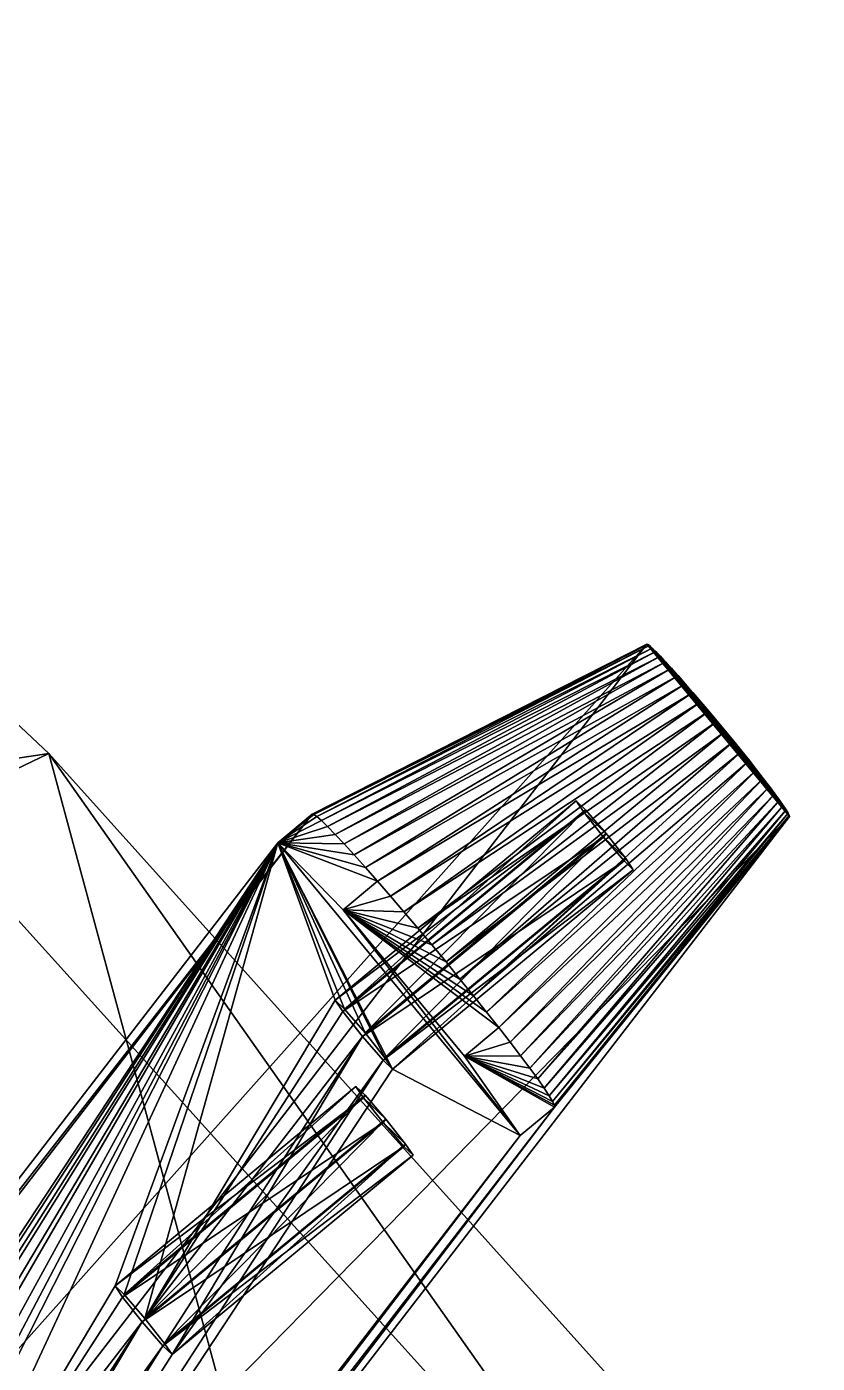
# Model space of a CAD drawing. Header units: millimetres. Extents: x -228 to 228, y -204 to 237.
# Drawn here: x 100.71 to 118.38, y 168.41 to 198.29 of the extents above; entities that cross this region are included whole.
import ezdxf

# ---------------------------------------------------------------- set-up
doc = ezdxf.new("R2010")
doc.units = ezdxf.units.MM
doc.header["$LTSCALE"] = 127.314815
for name, color, linetype in [('7287', 7, 'CONTINUOUS'), ('7288', 7, 'CONTINUOUS'), ('7291', 7, 'CONTINUOUS'), ('7636', 7, 'CONTINUOUS'), ('7637', 7, 'CONTINUOUS'), ('7638', 7, 'CONTINUOUS'), ('7639', 7, 'CONTINUOUS'), ('7652', 7, 'CONTINUOUS'), ('7653', 7, 'CONTINUOUS'), ('7654', 7, 'CONTINUOUS'), ('7655', 7, 'CONTINUOUS'), ('7656', 7, 'CONTINUOUS'), ('7657', 7, 'CONTINUOUS'), ('7659', 7, 'CONTINUOUS'), ('7660', 7, 'CONTINUOUS'), ('7661', 7, 'CONTINUOUS'), ('7662', 7, 'CONTINUOUS')]:
    doc.layers.add(name, color=color, linetype=linetype)

msp = doc.modelspace()

# ---------------------------------------------------------------- linework, layer by layer
at = {"layer": '7287', "color": 6, "linetype": 'Continuous'}
for points in [[(83.926, 198.289, 135.65), (76.927, 178.391, 553.043), (101.203, 182.041, 115.659), (83.926, 198.289, 135.65)], [(76.927, 178.391, 553.043), (114.299, 133.635, 553.042), (101.203, 182.041, 115.659), (76.927, 178.391, 553.043)], [(101.203, 182.041, 115.659), (114.299, 133.635, 553.042), (118.384, 162.931, 99.884), (101.203, 182.041, 115.659)], [(114.299, 133.635, 553.042), (76.927, 178.391, 553.043), (70.107, 153.637, 1024.198), (114.299, 133.635, 553.042)]]:
    msp.add_3dface(points, dxfattribs=at)
at = {"layer": '7288', "color": 6, "linetype": 'Continuous'}
for points in [[(115.625, 161.569, 99.988), (74.086, 177.01, 553.042), (98.368, 180.679, 115.837), (115.625, 161.569, 99.988)], [(59.131, 165.923, 954.205), (74.086, 177.01, 553.042), (111.583, 132.261, 553.04), (59.131, 165.923, 954.205)], [(111.583, 132.261, 553.04), (74.086, 177.01, 553.042), (115.625, 161.569, 99.988), (111.583, 132.261, 553.04)]]:
    msp.add_3dface(points, dxfattribs=at)
at = {"layer": '7291', "color": 6, "linetype": 'Continuous'}
for points in [[(83.926, 198.289, 135.65), (101.203, 182.041, 115.659), (98.368, 180.679, 115.837), (83.926, 198.289, 135.65)], [(101.203, 182.041, 115.659), (115.625, 161.569, 99.988), (98.368, 180.679, 115.837), (101.203, 182.041, 115.659)], [(101.203, 182.041, 115.659), (118.384, 162.931, 99.884), (115.625, 161.569, 99.988), (101.203, 182.041, 115.659)]]:
    msp.add_3dface(points, dxfattribs=at)
at = {"layer": '7636', "color": 191, "linetype": 'Continuous', "true_color": 0xba45ff}
for points in [[(106.321, 180.045, 116.484), (82.978, 144.605, 992.513), (80.118, 146.088, 1019.667), (106.321, 180.045, 116.484)], [(83.185, 144.406, 991.804), (82.978, 144.605, 992.513), (106.321, 180.045, 116.484), (83.185, 144.406, 991.804)], [(87.903, 150.988, 822.724), (83.185, 144.406, 991.804), (106.321, 180.045, 116.484), (87.903, 150.988, 822.724)], [(88.111, 150.789, 822.015), (87.903, 150.988, 822.724), (106.321, 180.045, 116.484), (88.111, 150.789, 822.015)], [(106.321, 180.045, 116.484), (92.829, 157.372, 652.936), (88.111, 150.789, 822.015), (106.321, 180.045, 116.484)], [(93.037, 157.173, 652.226), (92.829, 157.372, 652.936), (106.321, 180.045, 116.484), (93.037, 157.173, 652.226)], [(93.496, 156.639, 651.926), (93.037, 157.173, 652.226), (106.321, 180.045, 116.484), (93.496, 156.639, 651.926)], [(97.755, 163.755, 483.147), (93.496, 156.639, 651.926), (106.321, 180.045, 116.484), (97.755, 163.755, 483.147)], [(97.962, 163.556, 482.438), (97.755, 163.755, 483.147), (106.321, 180.045, 116.484), (97.962, 163.556, 482.438)], [(98.422, 163.023, 482.138), (97.962, 163.556, 482.438), (106.321, 180.045, 116.484), (98.422, 163.023, 482.138)], [(102.681, 170.139, 313.358), (98.422, 163.023, 482.138), (106.321, 180.045, 116.484), (102.681, 170.139, 313.358)], [(102.888, 169.94, 312.649), (102.681, 170.139, 313.358), (106.321, 180.045, 116.484), (102.888, 169.94, 312.649)], [(103.348, 169.406, 312.349), (102.888, 169.94, 312.649), (106.321, 180.045, 116.484), (103.348, 169.406, 312.349)], [(107.607, 176.522, 143.57), (103.348, 169.406, 312.349), (106.321, 180.045, 116.484), (107.607, 176.522, 143.57)], [(107.814, 176.323, 142.86), (107.607, 176.522, 143.57), (106.321, 180.045, 116.484), (107.814, 176.323, 142.86)], [(108.274, 175.79, 142.561), (107.814, 176.323, 142.86), (106.321, 180.045, 116.484), (108.274, 175.79, 142.561)], [(108.716, 175.234, 142.846), (108.274, 175.79, 142.561), (106.321, 180.045, 116.484), (108.716, 175.234, 142.846)], [(108.882, 174.982, 143.549), (108.716, 175.234, 142.846), (106.321, 180.045, 116.484), (108.882, 174.982, 143.549)], [(111.742, 173.499, 116.396), (108.882, 174.982, 143.549), (106.321, 180.045, 116.484), (111.742, 173.499, 116.396)], [(107.783, 178.547, 112.786), (111.742, 173.499, 116.396), (106.321, 180.045, 116.484), (107.783, 178.547, 112.786)], [(110.493, 175.273, 112.741), (111.742, 173.499, 116.396), (107.783, 178.547, 112.786), (110.493, 175.273, 112.741)], [(107.773, 176.27, 144.273), (103.348, 169.406, 312.349), (107.607, 176.522, 143.57), (107.773, 176.27, 144.273)], [(108.216, 175.715, 144.558), (103.348, 169.406, 312.349), (107.773, 176.27, 144.273), (108.216, 175.715, 144.558)], [(103.79, 168.851, 312.634), (103.348, 169.406, 312.349), (108.216, 175.715, 144.558), (103.79, 168.851, 312.634)], [(103.956, 168.599, 313.338), (103.79, 168.851, 312.634), (108.216, 175.715, 144.558), (103.956, 168.599, 313.338)], [(103.956, 168.599, 313.338), (108.216, 175.715, 144.558), (108.675, 175.181, 144.258), (103.956, 168.599, 313.338)], [(103.956, 168.599, 313.338), (108.675, 175.181, 144.258), (85.539, 139.542, 1019.578), (103.956, 168.599, 313.338)], [(108.675, 175.181, 144.258), (108.882, 174.982, 143.549), (85.539, 139.542, 1019.578), (108.675, 175.181, 144.258)], [(85.539, 139.542, 1019.578), (108.882, 174.982, 143.549), (111.742, 173.499, 116.396), (85.539, 139.542, 1019.578)], [(102.847, 169.887, 314.062), (98.422, 163.023, 482.138), (102.681, 170.139, 313.358), (102.847, 169.887, 314.062)], [(103.29, 169.331, 314.347), (98.422, 163.023, 482.138), (102.847, 169.887, 314.062), (103.29, 169.331, 314.347)], [(98.864, 162.467, 482.423), (98.422, 163.023, 482.138), (103.29, 169.331, 314.347), (98.864, 162.467, 482.423)], [(99.031, 162.215, 483.126), (98.864, 162.467, 482.423), (103.29, 169.331, 314.347), (99.031, 162.215, 483.126)], [(103.29, 169.331, 314.347), (103.749, 168.798, 314.047), (99.031, 162.215, 483.126), (103.29, 169.331, 314.347)], [(85.539, 139.542, 1019.578), (99.031, 162.215, 483.126), (103.749, 168.798, 314.047), (85.539, 139.542, 1019.578)], [(103.749, 168.798, 314.047), (103.956, 168.599, 313.338), (85.539, 139.542, 1019.578), (103.749, 168.798, 314.047)]]:
    msp.add_3dface(points, dxfattribs=at)
at = {"layer": '7637', "color": 191, "linetype": 'Continuous', "true_color": 0xba45ff}
for points in [[(106.321, 180.045, 116.484), (80.118, 146.088, 1019.667), (107.091, 180.682, 116.531), (106.321, 180.045, 116.484)], [(80.118, 146.088, 1019.667), (80.888, 146.725, 1019.713), (107.091, 180.682, 116.531), (80.118, 146.088, 1019.667)]]:
    msp.add_3dface(points, dxfattribs=at)
at = {"layer": '7638', "color": 191, "linetype": 'Continuous', "true_color": 0xba45ff}
for points in [[(114.573, 184.481, 125.65), (88.877, 151.181, 1011.352), (117.761, 180.63, 125.598), (114.573, 184.481, 125.65)], [(114.592, 184.479, 125.36), (114.573, 184.481, 125.65), (117.759, 180.654, 125.308), (114.592, 184.479, 125.36)], [(117.759, 180.654, 125.308), (114.573, 184.481, 125.65), (117.761, 180.63, 125.598), (117.759, 180.654, 125.308)], [(114.632, 184.451, 125.074), (114.592, 184.479, 125.36), (117.735, 180.704, 125.023), (114.632, 184.451, 125.074)], [(117.735, 180.704, 125.023), (114.592, 184.479, 125.36), (117.759, 180.654, 125.308), (117.735, 180.704, 125.023)], [(114.694, 184.397, 124.795), (114.632, 184.451, 125.074), (117.69, 180.779, 124.746), (114.694, 184.397, 124.795)], [(117.69, 180.779, 124.746), (114.632, 184.451, 125.074), (117.735, 180.704, 125.023), (117.69, 180.779, 124.746)], [(114.775, 184.319, 124.527), (114.694, 184.397, 124.795), (117.624, 180.877, 124.48), (114.775, 184.319, 124.527)], [(117.624, 180.877, 124.48), (114.694, 184.397, 124.795), (117.69, 180.779, 124.746), (117.624, 180.877, 124.48)], [(114.875, 184.216, 124.274), (114.775, 184.319, 124.527), (117.539, 180.999, 124.23), (114.875, 184.216, 124.274)], [(117.539, 180.999, 124.23), (114.775, 184.319, 124.527), (117.624, 180.877, 124.48), (117.539, 180.999, 124.23)], [(114.992, 184.091, 124.039), (114.875, 184.216, 124.274), (117.435, 181.141, 123.999), (114.992, 184.091, 124.039)], [(117.435, 181.141, 123.999), (114.875, 184.216, 124.274), (117.539, 180.999, 124.23), (117.435, 181.141, 123.999)], [(115.126, 183.945, 123.826), (114.992, 184.091, 124.039), (117.314, 181.303, 123.79), (115.126, 183.945, 123.826)], [(117.314, 181.303, 123.79), (114.992, 184.091, 124.039), (117.435, 181.141, 123.999), (117.314, 181.303, 123.79)], [(115.273, 183.781, 123.637), (115.126, 183.945, 123.826), (117.177, 181.481, 123.606), (115.273, 183.781, 123.637)], [(117.177, 181.481, 123.606), (115.126, 183.945, 123.826), (117.314, 181.303, 123.79), (117.177, 181.481, 123.606)], [(115.433, 183.6, 123.475), (115.273, 183.781, 123.637), (117.027, 181.674, 123.449), (115.433, 183.6, 123.475)], [(117.027, 181.674, 123.449), (115.273, 183.781, 123.637), (117.177, 181.481, 123.606), (117.027, 181.674, 123.449)], [(115.602, 183.405, 123.342), (115.433, 183.6, 123.475), (116.865, 181.879, 123.321), (115.602, 183.405, 123.342)], [(116.865, 181.879, 123.321), (115.433, 183.6, 123.475), (117.027, 181.674, 123.449), (116.865, 181.879, 123.321)], [(115.779, 183.198, 123.239), (115.602, 183.405, 123.342), (116.694, 182.094, 123.224), (115.779, 183.198, 123.239)], [(116.694, 182.094, 123.224), (115.602, 183.405, 123.342), (116.865, 181.879, 123.321), (116.694, 182.094, 123.224)], [(115.961, 182.983, 123.17), (115.779, 183.198, 123.239), (116.515, 182.314, 123.16), (115.961, 182.983, 123.17)], [(116.515, 182.314, 123.16), (115.779, 183.198, 123.239), (116.694, 182.094, 123.224), (116.515, 182.314, 123.16)], [(116.147, 182.761, 123.133), (115.961, 182.983, 123.17), (116.332, 182.538, 123.13), (116.147, 182.761, 123.133)], [(116.332, 182.538, 123.13), (115.961, 182.983, 123.17), (116.515, 182.314, 123.16), (116.332, 182.538, 123.13)], [(117.761, 180.63, 125.598), (88.877, 151.181, 1011.352), (92.066, 147.331, 1011.3), (117.761, 180.63, 125.598)]]:
    msp.add_3dface(points, dxfattribs=at)
at = {"layer": '7639', "color": 191, "linetype": 'Continuous', "true_color": 0xba45ff}
for points in [[(86.309, 140.178, 1019.624), (111.742, 173.499, 116.396), (112.511, 174.135, 116.442), (86.309, 140.178, 1019.624)], [(85.539, 139.542, 1019.578), (111.742, 173.499, 116.396), (86.309, 140.178, 1019.624), (85.539, 139.542, 1019.578)]]:
    msp.add_3dface(points, dxfattribs=at)
at = {"layer": '7652', "color": 191, "linetype": 'Continuous', "true_color": 0xba45ff}
for points in [[(108.069, 174.596, 313.682), (108.276, 174.397, 312.973), (108.235, 174.344, 314.386), (108.069, 174.596, 313.682)], [(108.276, 174.397, 312.973), (108.736, 173.863, 312.673), (108.235, 174.344, 314.386), (108.276, 174.397, 312.973)], [(108.736, 173.863, 312.673), (108.678, 173.788, 314.671), (108.235, 174.344, 314.386), (108.736, 173.863, 312.673)], [(109.178, 173.308, 312.958), (108.678, 173.788, 314.671), (108.736, 173.863, 312.673), (109.178, 173.308, 312.958)], [(109.137, 173.255, 314.371), (108.678, 173.788, 314.671), (109.178, 173.308, 312.958), (109.137, 173.255, 314.371)], [(109.344, 173.056, 313.661), (109.137, 173.255, 314.371), (109.178, 173.308, 312.958), (109.344, 173.056, 313.661)]]:
    msp.add_3dface(points, dxfattribs=at)
at = {"layer": '7653', "color": 191, "linetype": 'Continuous', "true_color": 0xba45ff}
for points in [[(102.681, 170.139, 313.358), (102.888, 169.94, 312.649), (108.069, 174.596, 313.682), (102.681, 170.139, 313.358)], [(102.681, 170.139, 313.358), (108.069, 174.596, 313.682), (108.235, 174.344, 314.386), (102.681, 170.139, 313.358)], [(102.888, 169.94, 312.649), (108.276, 174.397, 312.973), (108.069, 174.596, 313.682), (102.888, 169.94, 312.649)], [(102.847, 169.887, 314.062), (102.681, 170.139, 313.358), (108.235, 174.344, 314.386), (102.847, 169.887, 314.062)], [(108.678, 173.788, 314.671), (102.847, 169.887, 314.062), (108.235, 174.344, 314.386), (108.678, 173.788, 314.671)], [(102.888, 169.94, 312.649), (103.348, 169.406, 312.349), (108.276, 174.397, 312.973), (102.888, 169.94, 312.649)], [(103.348, 169.406, 312.349), (108.736, 173.863, 312.673), (108.276, 174.397, 312.973), (103.348, 169.406, 312.349)], [(103.29, 169.331, 314.347), (102.847, 169.887, 314.062), (108.678, 173.788, 314.671), (103.29, 169.331, 314.347)]]:
    msp.add_3dface(points, dxfattribs=at)
at = {"layer": '7654', "color": 191, "linetype": 'Continuous', "true_color": 0xba45ff}
for points in [[(103.29, 169.331, 314.347), (108.678, 173.788, 314.671), (109.137, 173.255, 314.371), (103.29, 169.331, 314.347)], [(103.348, 169.406, 312.349), (103.79, 168.851, 312.634), (108.736, 173.863, 312.673), (103.348, 169.406, 312.349)], [(103.79, 168.851, 312.634), (109.178, 173.308, 312.958), (108.736, 173.863, 312.673), (103.79, 168.851, 312.634)], [(103.749, 168.798, 314.047), (103.29, 169.331, 314.347), (109.137, 173.255, 314.371), (103.749, 168.798, 314.047)], [(103.749, 168.798, 314.047), (109.137, 173.255, 314.371), (109.344, 173.056, 313.661), (103.749, 168.798, 314.047)], [(103.956, 168.599, 313.338), (103.749, 168.798, 314.047), (109.344, 173.056, 313.661), (103.956, 168.599, 313.338)], [(103.79, 168.851, 312.634), (103.956, 168.599, 313.338), (109.178, 173.308, 312.958), (103.79, 168.851, 312.634)], [(103.956, 168.599, 313.338), (109.344, 173.056, 313.661), (109.178, 173.308, 312.958), (103.956, 168.599, 313.338)]]:
    msp.add_3dface(points, dxfattribs=at)
at = {"layer": '7655', "color": 191, "linetype": 'Continuous', "true_color": 0xba45ff}
for points in [[(112.995, 180.979, 143.894), (113.202, 180.78, 143.184), (113.161, 180.727, 144.597), (112.995, 180.979, 143.894)], [(113.202, 180.78, 143.184), (113.661, 180.247, 142.884), (113.161, 180.727, 144.597), (113.202, 180.78, 143.184)], [(113.661, 180.247, 142.884), (113.604, 180.172, 144.882), (113.161, 180.727, 144.597), (113.661, 180.247, 142.884)], [(114.104, 179.691, 143.17), (113.604, 180.172, 144.882), (113.661, 180.247, 142.884), (114.104, 179.691, 143.17)], [(114.063, 179.638, 144.582), (113.604, 180.172, 144.882), (114.104, 179.691, 143.17), (114.063, 179.638, 144.582)], [(114.27, 179.439, 143.873), (114.063, 179.638, 144.582), (114.104, 179.691, 143.17), (114.27, 179.439, 143.873)]]:
    msp.add_3dface(points, dxfattribs=at)
at = {"layer": '7656', "color": 191, "linetype": 'Continuous', "true_color": 0xba45ff}
for points in [[(107.607, 176.522, 143.57), (107.814, 176.323, 142.86), (112.995, 180.979, 143.894), (107.607, 176.522, 143.57)], [(107.607, 176.522, 143.57), (112.995, 180.979, 143.894), (113.161, 180.727, 144.597), (107.607, 176.522, 143.57)], [(107.814, 176.323, 142.86), (113.202, 180.78, 143.184), (112.995, 180.979, 143.894), (107.814, 176.323, 142.86)], [(107.773, 176.27, 144.273), (107.607, 176.522, 143.57), (113.161, 180.727, 144.597), (107.773, 176.27, 144.273)], [(113.604, 180.172, 144.882), (107.773, 176.27, 144.273), (113.161, 180.727, 144.597), (113.604, 180.172, 144.882)], [(107.814, 176.323, 142.86), (108.274, 175.79, 142.561), (113.202, 180.78, 143.184), (107.814, 176.323, 142.86)], [(108.274, 175.79, 142.561), (113.661, 180.247, 142.884), (113.202, 180.78, 143.184), (108.274, 175.79, 142.561)], [(108.216, 175.715, 144.558), (107.773, 176.27, 144.273), (113.604, 180.172, 144.882), (108.216, 175.715, 144.558)]]:
    msp.add_3dface(points, dxfattribs=at)
at = {"layer": '7657', "color": 191, "linetype": 'Continuous', "true_color": 0xba45ff}
for points in [[(108.274, 175.79, 142.561), (108.716, 175.234, 142.846), (113.661, 180.247, 142.884), (108.274, 175.79, 142.561)], [(108.716, 175.234, 142.846), (114.104, 179.691, 143.17), (113.661, 180.247, 142.884), (108.716, 175.234, 142.846)], [(108.216, 175.715, 144.558), (113.604, 180.172, 144.882), (114.063, 179.638, 144.582), (108.216, 175.715, 144.558)], [(108.675, 175.181, 144.258), (108.216, 175.715, 144.558), (114.063, 179.638, 144.582), (108.675, 175.181, 144.258)], [(108.675, 175.181, 144.258), (114.063, 179.638, 144.582), (114.27, 179.439, 143.873), (108.675, 175.181, 144.258)], [(108.716, 175.234, 142.846), (108.882, 174.982, 143.549), (114.104, 179.691, 143.17), (108.716, 175.234, 142.846)], [(108.882, 174.982, 143.549), (114.27, 179.439, 143.873), (114.104, 179.691, 143.17), (108.882, 174.982, 143.549)], [(108.882, 174.982, 143.549), (108.675, 175.181, 144.258), (114.27, 179.439, 143.873), (108.882, 174.982, 143.549)]]:
    msp.add_3dface(points, dxfattribs=at)
at = {"layer": '7659', "color": 191, "linetype": 'Continuous', "true_color": 0xba45ff}
for points in [[(106.321, 180.045, 116.484), (107.091, 180.682, 116.531), (107.123, 180.678, 116.038), (106.321, 180.045, 116.484)], [(107.192, 180.63, 115.55), (106.321, 180.045, 116.484), (107.123, 180.678, 116.038), (107.192, 180.63, 115.55)], [(107.296, 180.539, 115.076), (106.321, 180.045, 116.484), (107.192, 180.63, 115.55), (107.296, 180.539, 115.076)], [(107.434, 180.405, 114.621), (106.321, 180.045, 116.484), (107.296, 180.539, 115.076), (107.434, 180.405, 114.621)], [(107.604, 180.231, 114.191), (106.321, 180.045, 116.484), (107.434, 180.405, 114.621), (107.604, 180.231, 114.191)], [(107.804, 180.019, 113.791), (106.321, 180.045, 116.484), (107.604, 180.231, 114.191), (107.804, 180.019, 113.791)], [(107.783, 178.547, 112.786), (106.321, 180.045, 116.484), (108.553, 179.183, 112.832), (107.783, 178.547, 112.786)], [(108.553, 179.183, 112.832), (106.321, 180.045, 116.484), (108.281, 179.491, 113.108), (108.553, 179.183, 112.832)], [(108.281, 179.491, 113.108), (106.321, 180.045, 116.484), (108.031, 179.771, 113.429), (108.281, 179.491, 113.108)], [(108.031, 179.771, 113.429), (106.321, 180.045, 116.484), (107.804, 180.019, 113.791), (108.031, 179.771, 113.429)], [(108.841, 178.852, 112.606), (107.783, 178.547, 112.786), (108.553, 179.183, 112.832), (108.841, 178.852, 112.606)], [(109.142, 178.5, 112.432), (107.783, 178.547, 112.786), (108.841, 178.852, 112.606), (109.142, 178.5, 112.432)], [(110.493, 175.273, 112.741), (107.783, 178.547, 112.786), (111.263, 175.91, 112.788), (110.493, 175.273, 112.741)], [(111.263, 175.91, 112.788), (107.783, 178.547, 112.786), (110.988, 176.259, 112.571), (111.263, 175.91, 112.788)], [(110.988, 176.259, 112.571), (107.783, 178.547, 112.786), (110.696, 176.623, 112.407), (110.988, 176.259, 112.571)], [(110.696, 176.623, 112.407), (107.783, 178.547, 112.786), (110.393, 176.997, 112.298), (110.696, 176.623, 112.407)], [(110.393, 176.997, 112.298), (107.783, 178.547, 112.786), (110.082, 177.378, 112.246), (110.393, 176.997, 112.298)], [(110.082, 177.378, 112.246), (107.783, 178.547, 112.786), (109.766, 177.758, 112.251), (110.082, 177.378, 112.246)], [(109.766, 177.758, 112.251), (107.783, 178.547, 112.786), (109.452, 178.134, 112.313), (109.766, 177.758, 112.251)], [(109.452, 178.134, 112.313), (107.783, 178.547, 112.786), (109.142, 178.5, 112.432), (109.452, 178.134, 112.313)], [(111.518, 175.582, 113.054), (110.493, 175.273, 112.741), (111.263, 175.91, 112.788), (111.518, 175.582, 113.054)], [(111.751, 175.278, 113.368), (110.493, 175.273, 112.741), (111.518, 175.582, 113.054), (111.751, 175.278, 113.368)], [(111.956, 175.004, 113.723), (110.493, 175.273, 112.741), (111.751, 175.278, 113.368), (111.956, 175.004, 113.723)], [(111.742, 173.499, 116.396), (110.493, 175.273, 112.741), (112.511, 174.135, 116.442), (111.742, 173.499, 116.396)], [(112.511, 174.135, 116.442), (110.493, 175.273, 112.741), (112.507, 174.176, 115.949), (112.511, 174.135, 116.442)], [(112.507, 174.176, 115.949), (110.493, 175.273, 112.741), (112.467, 174.26, 115.464), (112.507, 174.176, 115.949)], [(112.467, 174.26, 115.464), (110.493, 175.273, 112.741), (112.39, 174.387, 114.993), (112.467, 174.26, 115.464)], [(112.39, 174.387, 114.993), (110.493, 175.273, 112.741), (112.278, 174.555, 114.541), (112.39, 174.387, 114.993)], [(112.278, 174.555, 114.541), (110.493, 175.273, 112.741), (112.133, 174.762, 114.116), (112.278, 174.555, 114.541)], [(112.133, 174.762, 114.116), (110.493, 175.273, 112.741), (111.956, 175.004, 113.723), (112.133, 174.762, 114.116)]]:
    msp.add_3dface(points, dxfattribs=at)
at = {"layer": '7660', "color": 191, "linetype": 'Continuous', "true_color": 0xba45ff}
for points in [[(107.091, 180.682, 116.531), (80.888, 146.725, 1019.713), (114.573, 184.481, 125.65), (107.091, 180.682, 116.531)], [(80.888, 146.725, 1019.713), (88.877, 151.181, 1011.352), (114.573, 184.481, 125.65), (80.888, 146.725, 1019.713)]]:
    msp.add_3dface(points, dxfattribs=at)
at = {"layer": '7661', "color": 191, "linetype": 'Continuous', "true_color": 0xba45ff}
for points in [[(117.761, 180.63, 125.598), (92.066, 147.331, 1011.3), (112.511, 174.135, 116.442), (117.761, 180.63, 125.598)], [(92.066, 147.331, 1011.3), (86.309, 140.178, 1019.624), (112.511, 174.135, 116.442), (92.066, 147.331, 1011.3)]]:
    msp.add_3dface(points, dxfattribs=at)
at = {"layer": '7662', "color": 191, "linetype": 'Continuous', "true_color": 0xba45ff}
for points in [[(107.091, 180.682, 116.531), (114.573, 184.481, 125.65), (114.592, 184.479, 125.36), (107.091, 180.682, 116.531)], [(107.091, 180.682, 116.531), (114.592, 184.479, 125.36), (107.123, 180.678, 116.038), (107.091, 180.682, 116.531)], [(114.592, 184.479, 125.36), (114.632, 184.451, 125.074), (107.123, 180.678, 116.038), (114.592, 184.479, 125.36)], [(114.632, 184.451, 125.074), (107.192, 180.63, 115.55), (107.123, 180.678, 116.038), (114.632, 184.451, 125.074)], [(114.632, 184.451, 125.074), (114.694, 184.397, 124.795), (107.192, 180.63, 115.55), (114.632, 184.451, 125.074)], [(114.694, 184.397, 124.795), (107.296, 180.539, 115.076), (107.192, 180.63, 115.55), (114.694, 184.397, 124.795)], [(114.694, 184.397, 124.795), (114.775, 184.319, 124.527), (107.296, 180.539, 115.076), (114.694, 184.397, 124.795)], [(114.775, 184.319, 124.527), (107.434, 180.405, 114.621), (107.296, 180.539, 115.076), (114.775, 184.319, 124.527)], [(114.775, 184.319, 124.527), (114.875, 184.216, 124.274), (107.434, 180.405, 114.621), (114.775, 184.319, 124.527)], [(114.875, 184.216, 124.274), (107.604, 180.231, 114.191), (107.434, 180.405, 114.621), (114.875, 184.216, 124.274)], [(114.875, 184.216, 124.274), (114.992, 184.091, 124.039), (107.604, 180.231, 114.191), (114.875, 184.216, 124.274)], [(114.992, 184.091, 124.039), (107.804, 180.019, 113.791), (107.604, 180.231, 114.191), (114.992, 184.091, 124.039)], [(114.992, 184.091, 124.039), (115.126, 183.945, 123.826), (107.804, 180.019, 113.791), (114.992, 184.091, 124.039)], [(115.126, 183.945, 123.826), (108.031, 179.771, 113.429), (107.804, 180.019, 113.791), (115.126, 183.945, 123.826)], [(115.126, 183.945, 123.826), (115.273, 183.781, 123.637), (108.031, 179.771, 113.429), (115.126, 183.945, 123.826)], [(115.273, 183.781, 123.637), (108.281, 179.491, 113.108), (108.031, 179.771, 113.429), (115.273, 183.781, 123.637)], [(115.273, 183.781, 123.637), (115.433, 183.6, 123.475), (108.281, 179.491, 113.108), (115.273, 183.781, 123.637)], [(115.433, 183.6, 123.475), (108.553, 179.183, 112.832), (108.281, 179.491, 113.108), (115.433, 183.6, 123.475)], [(115.433, 183.6, 123.475), (115.602, 183.405, 123.342), (108.553, 179.183, 112.832), (115.433, 183.6, 123.475)], [(115.602, 183.405, 123.342), (108.841, 178.852, 112.606), (108.553, 179.183, 112.832), (115.602, 183.405, 123.342)], [(115.602, 183.405, 123.342), (115.779, 183.198, 123.239), (108.841, 178.852, 112.606), (115.602, 183.405, 123.342)], [(115.779, 183.198, 123.239), (109.142, 178.5, 112.432), (108.841, 178.852, 112.606), (115.779, 183.198, 123.239)], [(115.779, 183.198, 123.239), (115.961, 182.983, 123.17), (109.142, 178.5, 112.432), (115.779, 183.198, 123.239)], [(115.961, 182.983, 123.17), (109.452, 178.134, 112.313), (109.142, 178.5, 112.432), (115.961, 182.983, 123.17)], [(115.961, 182.983, 123.17), (116.147, 182.761, 123.133), (109.452, 178.134, 112.313), (115.961, 182.983, 123.17)], [(116.147, 182.761, 123.133), (109.766, 177.758, 112.251), (109.452, 178.134, 112.313), (116.147, 182.761, 123.133)], [(116.147, 182.761, 123.133), (116.332, 182.538, 123.13), (109.766, 177.758, 112.251), (116.147, 182.761, 123.133)], [(116.332, 182.538, 123.13), (110.082, 177.378, 112.246), (109.766, 177.758, 112.251), (116.332, 182.538, 123.13)], [(116.332, 182.538, 123.13), (116.515, 182.314, 123.16), (110.082, 177.378, 112.246), (116.332, 182.538, 123.13)], [(116.515, 182.314, 123.16), (110.393, 176.997, 112.298), (110.082, 177.378, 112.246), (116.515, 182.314, 123.16)], [(116.515, 182.314, 123.16), (116.694, 182.094, 123.224), (110.393, 176.997, 112.298), (116.515, 182.314, 123.16)], [(116.694, 182.094, 123.224), (110.696, 176.623, 112.407), (110.393, 176.997, 112.298), (116.694, 182.094, 123.224)], [(116.694, 182.094, 123.224), (116.865, 181.879, 123.321), (110.696, 176.623, 112.407), (116.694, 182.094, 123.224)], [(116.865, 181.879, 123.321), (110.988, 176.259, 112.571), (110.696, 176.623, 112.407), (116.865, 181.879, 123.321)], [(116.865, 181.879, 123.321), (117.027, 181.674, 123.449), (110.988, 176.259, 112.571), (116.865, 181.879, 123.321)], [(117.027, 181.674, 123.449), (111.263, 175.91, 112.788), (110.988, 176.259, 112.571), (117.027, 181.674, 123.449)], [(117.027, 181.674, 123.449), (117.177, 181.481, 123.606), (111.263, 175.91, 112.788), (117.027, 181.674, 123.449)], [(117.177, 181.481, 123.606), (111.518, 175.582, 113.054), (111.263, 175.91, 112.788), (117.177, 181.481, 123.606)], [(117.177, 181.481, 123.606), (117.314, 181.303, 123.79), (111.518, 175.582, 113.054), (117.177, 181.481, 123.606)], [(117.314, 181.303, 123.79), (111.751, 175.278, 113.368), (111.518, 175.582, 113.054), (117.314, 181.303, 123.79)], [(117.314, 181.303, 123.79), (117.435, 181.141, 123.999), (111.751, 175.278, 113.368), (117.314, 181.303, 123.79)], [(117.435, 181.141, 123.999), (111.956, 175.004, 113.723), (111.751, 175.278, 113.368), (117.435, 181.141, 123.999)], [(117.435, 181.141, 123.999), (117.539, 180.999, 124.23), (111.956, 175.004, 113.723), (117.435, 181.141, 123.999)], [(117.539, 180.999, 124.23), (112.133, 174.762, 114.116), (111.956, 175.004, 113.723), (117.539, 180.999, 124.23)], [(117.539, 180.999, 124.23), (117.624, 180.877, 124.48), (112.133, 174.762, 114.116), (117.539, 180.999, 124.23)], [(117.624, 180.877, 124.48), (112.278, 174.555, 114.541), (112.133, 174.762, 114.116), (117.624, 180.877, 124.48)], [(117.624, 180.877, 124.48), (117.69, 180.779, 124.746), (112.278, 174.555, 114.541), (117.624, 180.877, 124.48)], [(117.69, 180.779, 124.746), (112.39, 174.387, 114.993), (112.278, 174.555, 114.541), (117.69, 180.779, 124.746)], [(117.69, 180.779, 124.746), (117.735, 180.704, 125.023), (112.39, 174.387, 114.993), (117.69, 180.779, 124.746)], [(117.735, 180.704, 125.023), (112.467, 174.26, 115.464), (112.39, 174.387, 114.993), (117.735, 180.704, 125.023)], [(117.735, 180.704, 125.023), (117.759, 180.654, 125.308), (112.467, 174.26, 115.464), (117.735, 180.704, 125.023)], [(117.759, 180.654, 125.308), (112.507, 174.176, 115.949), (112.467, 174.26, 115.464), (117.759, 180.654, 125.308)], [(117.759, 180.654, 125.308), (117.761, 180.63, 125.598), (112.507, 174.176, 115.949), (117.759, 180.654, 125.308)], [(117.761, 180.63, 125.598), (112.511, 174.135, 116.442), (112.507, 174.176, 115.949), (117.761, 180.63, 125.598)]]:
    msp.add_3dface(points, dxfattribs=at)

doc.saveas('drawing.dxf')
